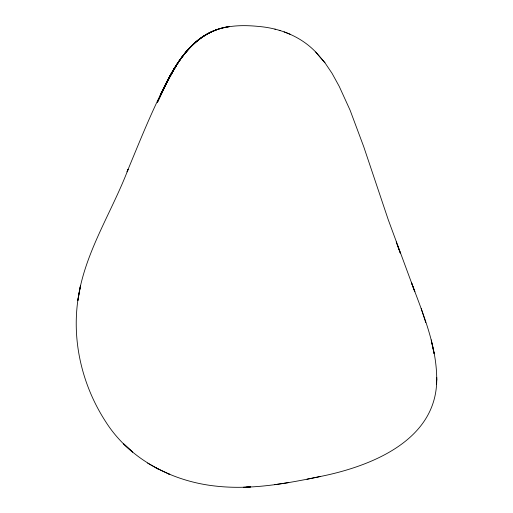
<?xml version="1.0" encoding="UTF-8"?>
<svg xmlns="http://www.w3.org/2000/svg" width="513" height="513" viewBox="0 0 513 513"><rect width="100%" height="100%" fill="white"/><g stroke="black" fill="none" stroke-linecap="round" stroke-linejoin="round"><path stroke-width="0.77" d="M436.736 379.229C436.621 345.32 422.885 313.546 411.336 282.259L414.831 291.737L388.277 219.814L363.781 146.846L350.11 110.25L339.228 86.389L332.071 73.372L324.953 62.778L315.707 52.031C300.984 36.596 280.181 28.318 259.193 26.503C244.765 25.009 229.843 25.086 216.024 29.978C194.35 37.815 179.948 57.289 169.598 76.956C153.06 107.48 140.395 139.863 127.057 171.855L128.141 169.296C111.456 213.017 84.183 253.396 77.829 300.541C71.935 342.479 82.612 386.084 105.563 421.494C129.391 459.366 172.31 481.54 216.063 486.132C251.011 490.03 286.113 483.631 320.221 476.526C370.687 466.439 436.832 440.526 436.736 379.229L436.454 384.25L436.807 377.671M162.397 90.833C175.664 62.509 195.517 30.908 229.439 26.593C197.261 30.774 177.017 59.764 164.365 87.037C171.611 72.583 179.659 58.335 190.881 46.555C178.242 59.713 169.591 75.975 161.89 92.353L172.035 72.731L176.844 64.593L169.162 77.732L159.492 97.348C171.958 70.897 186.694 40.758 216.024 29.978C187.675 40.328 173.509 68.845 160.761 94.02L167.796 80.284L175.318 67.19L167.796 80.284M169.162 77.732L157.44 102.337L164.57 86.857L172.035 72.731M306.986 479.238L320.221 476.526M274.75 484.67L288.761 482.579M246.099 487.126L250.722 486.882L243.431 487.254M274.865 29.132L275.596 29.331M279.168 30.305L280.085 30.556M290.134 34.256L284.112 31.864M167.571 473.409L169.809 474.422L156.067 467.901M147.597 463.085L158.158 469.074M324.953 62.778L315.707 52.031M397.177 244.528L400.32 253.063L396.235 241.918M421.211 308.608L425.739 322.536M431.901 343.165L434.165 353.778L431.215 339.882M80.515 285.465L77.829 300.541L80.515 285.465M132.444 451.998L123.78 444.008L132.444 451.998"/></g></svg>
